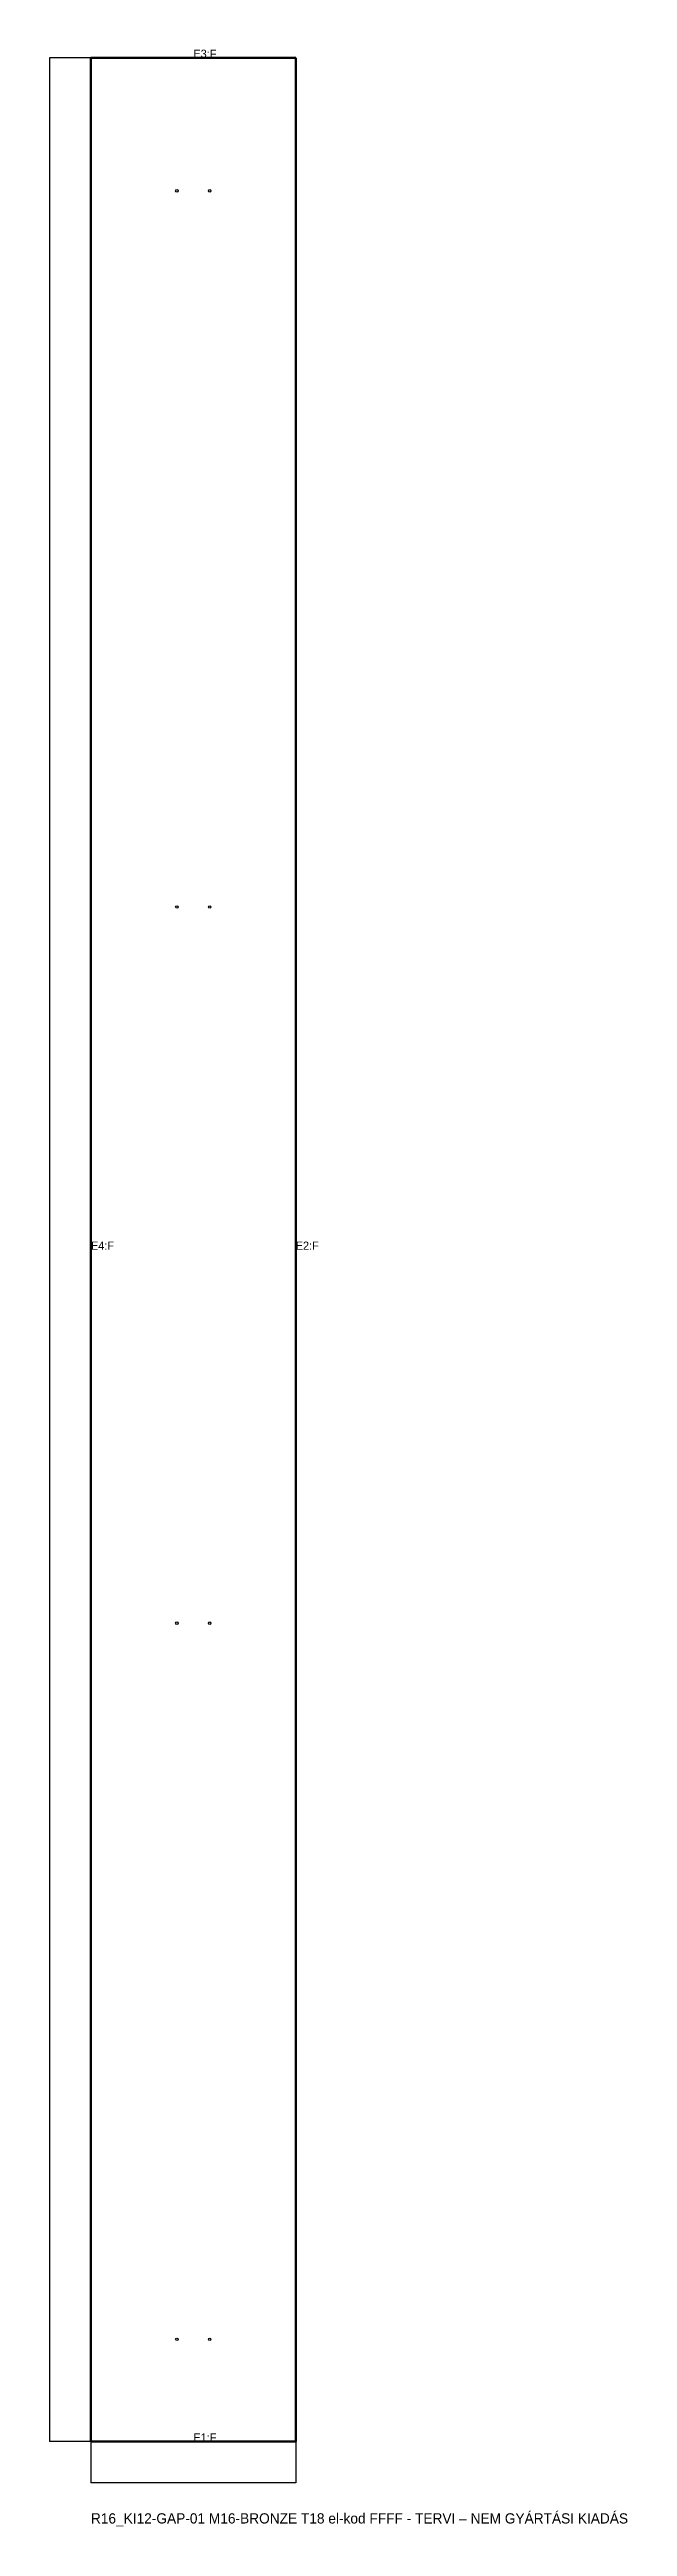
# Model space of a CAD drawing. Header units: millimetres. Extents: x -40 to 524, y -83 to 2338.
import ezdxf

# ---------------------------------------------------------------- set-up
doc = ezdxf.new("R2010")
doc.units = ezdxf.units.MM
for name, color, linetype in [('ELZARAS', 1, 'Continuous'), ('FURAT_B', 4, 'Continuous'), ('KONTUR', 7, 'Continuous'), ('MERET', 8, 'Continuous'), ('SZOVEG', 7, 'Continuous')]:
    doc.layers.add(name, color=color, linetype=linetype)
doc.styles.add('OpenSansCondensed-Light', font='OpenSansCondensed-Light.ttf')
doc.dimstyles.new('EZDXF', dxfattribs={"dimtxt": 0.25, "dimasz": 0.175, "dimexe": 0.375, "dimexo": 0.125, "dimgap": 0.1, "dimtad": 1, "dimlfac": 100, "dimzin": 12, "dimdsep": 46, "dimtxsty": 'OpenSansCondensed-Light', "dimblk": 'ARCHTICK', "dimcen": 2.5, "dimazin": 3, "dimtfac": 0.5, "dimtmove": 2, "dimatfit": 3})

# ---------------------------------------------------------------- blocks, each defined once
blk = doc.blocks.new('_ARCHTICK')
at = {"color": 0, "linetype": 'BYBLOCK', "const_width": 0.15}
blk.add_lwpolyline([(-0.5, -0.5), (0.5, 0.5)], dxfattribs=at)

msp = doc.modelspace()

# ---------------------------------------------------------------- linework, layer by layer
at = {"layer": 'ELZARAS', "lineweight": 70}
for p, q in [((0, 2330), (200, 2330)), ((0, 0), (0, 2330)), ((200, 0), (200, 2330)), ((0, 0), (200, 0))]:
    msp.add_line(p, q, dxfattribs=at)
at = {"layer": 'FURAT_B'}
for centre in [(84, 2200), (116, 2200), (84, 1500), (116, 1500), (84, 800), (116, 800), (84, 100), (116, 100)]:
    msp.add_circle(centre, 1.25, dxfattribs=at)
at = {"layer": 'KONTUR'}
msp.add_lwpolyline([(0, 0), (200, 0), (200, 2330), (0, 2330)], close=True, dxfattribs=at)

# ---------------------------------------------------------------- texts
at = {"layer": 'SZOVEG'}
for s, height, p in [('E3:F', 8, (100, 2330)), ('E4:F', 8, (0, 1165)), ('E2:F', 8, (200, 1165)), ('E1:F', 8, (100, 0)), ('R16_KI12-GAP-01 M16-BRONZE T18 el-kod FFFF - TERVI – NEM GYÁRTÁSI KIADÁS', 10, (0, -80))]:
    msp.add_text(s, height=height, dxfattribs=at).set_placement(p)

# ---------------------------------------------------------------- dimensions: what is measured, and where the dimension line sits
at = {"layer": 'MERET'}
msp.add_linear_dim(base=(-40, 0), p1=(0, 0), p2=(0, 2330), angle=90, dimstyle='EZDXF', dxfattribs=at).render()
msp.add_linear_dim(base=(0, -40), p1=(0, 0), p2=(200, 0), dimstyle='EZDXF', dxfattribs=at).render()

doc.saveas('drawing.dxf')
